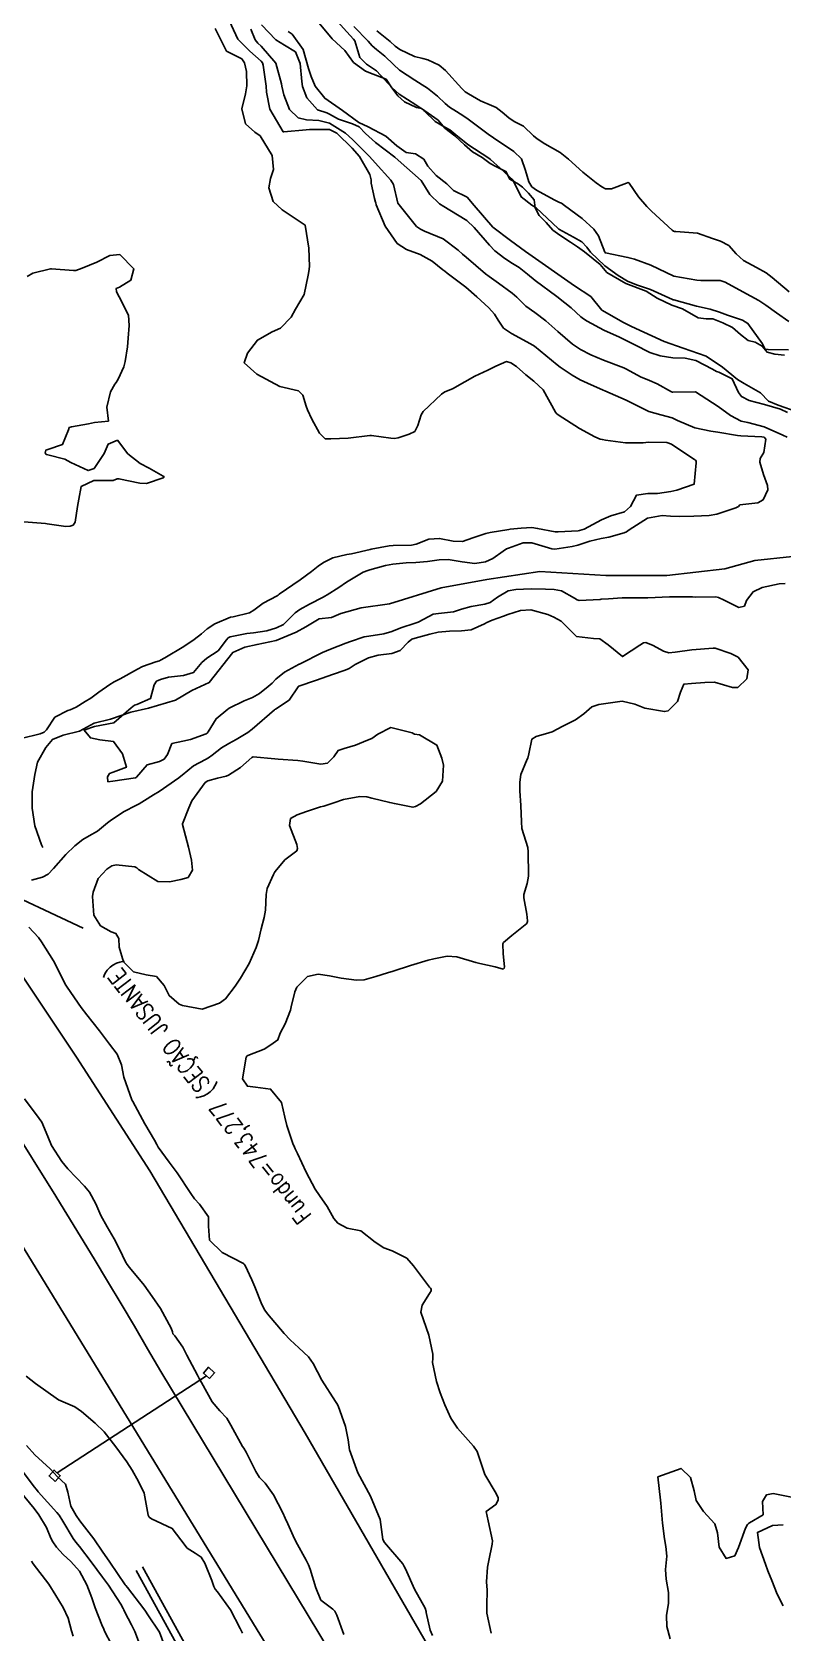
# Model space of a CAD drawing. Header units: metres. Extents: x 318500 to 325275, y 7408834 to 7428799.
# Drawn here: x 322618.8 to 322683.9, y 7421808 to 7421946.7 of the extents above; entities that cross this region are included whole.
import ezdxf

# ---------------------------------------------------------------- set-up
doc = ezdxf.new("R2010")
doc.units = ezdxf.units.M
doc.header["$MEASUREMENT"] = 0
doc.linetypes.add('CONTINUO', pattern=[0])
for name, color, linetype in [('Canaleta de Drenagem', 151, 'Continuous'), ('Curvas de Nivel 1m', 11, 'Continuous'), ('Curvas de Nivel 5m', 15, 'Continuous'), ('Divisas', 45, 'Continuous'), ('Hidrografia', 140, 'Continuous'), ('Linha Férrea', 20, 'Continuous'), ('Pórticos', 45, 'Continuous'), ('TEXTO', 45, 'Continuous'), ('Vias Primárias', 230, 'Continuous')]:
    doc.layers.add(name, color=color, linetype=linetype)
doc.styles.add('ROMANS', font='romans', dxfattribs={"height": 0.2})

msp = doc.modelspace()

# ---------------------------------------------------------------- linework, layer by layer
at = {"layer": 'Canaleta de Drenagem'}
for points in [[(322628.41, 7421813.76), (322632.51, 7421806.31), (322642.32, 7421788.64), (322653.18, 7421768.41), (322664.37, 7421747.7), (322672.71, 7421731.9), (322686.55, 7421707.67), (322708.07, 7421668.9), (322732.51, 7421625.71), (322747.96, 7421597.23), (322749.92, 7421593.52), (322749.45, 7421592.46)], [(322627.84, 7421813.45), (322631.94, 7421806), (322641.75, 7421788.32), (322652.61, 7421768.1), (322663.8, 7421747.4), (322672.14, 7421731.58), (322685.98, 7421707.36), (322707.5, 7421668.58), (322731.94, 7421625.4), (322747.39, 7421596.92), (322749.2, 7421593.5), (322748.85, 7421592.73)]]:
    msp.add_lwpolyline(points, dxfattribs=at)
at = {"layer": 'Curvas de Nivel 1m', "flags": 128}
for points, elevation in [([(322634.7, 7421947.01), (322635.17, 7421946.07), (322635.67, 7421945.05), (322636.67, 7421944.55), (322636.99, 7421944.36), (322637.23, 7421944.04), (322637.42, 7421943.28), (322637.44, 7421942.04), (322637.32, 7421941.35), (322636.99, 7421940.04), (322637.31, 7421938.75), (322638.13, 7421938.03), (322638.59, 7421937.7), (322639.62, 7421936.01), (322639.74, 7421934.8), (322639.5, 7421934.01), (322639.34, 7421933.19), (322639.72, 7421932.01), (322640.5, 7421931.29), (322642.48, 7421929.97), (322642.82, 7421927.96), (322642.87, 7421926.4), (322642.82, 7421925.96), (322642.75, 7421925.64), (322642.4, 7421923.97), (322641.66, 7421922.7), (322641.28, 7421921.99), (322640.36, 7421921.04), (322639.64, 7421920.72), (322638.35, 7421920.02), (322637.5, 7421918.87), (322637.22, 7421918.04), (322638.31, 7421917.05), (322640.29, 7421916), (322641.92, 7421915.61), (322642.28, 7421915.23), (322642.59, 7421914.29), (322642.7, 7421913.96), (322643.06, 7421913.16), (322643.72, 7421911.95), (322644.23, 7421911.47), (322644.72, 7421911.45), (322646.23, 7421911.52), (322648.1, 7421911.76), (322648.24, 7421911.76), (322649.91, 7421911.53), (322650.24, 7421911.49), (322650.55, 7421911.54), (322651.51, 7421911.85), (322651.98, 7421912.1), (322652.25, 7421912.6), (322652.55, 7421913.55), (322652.71, 7421913.83), (322654.29, 7421915.33), (322654.58, 7421915.52), (322655.24, 7421915.8), (322656.31, 7421916.4), (322657.19, 7421916.89), (322658.32, 7421917.4), (322659.01, 7421917.75), (322659.92, 7421918.15), (322660.32, 7421918.04), (322660.8, 7421917.72), (322661.6, 7421917), (322662.31, 7421916.46), (322663.11, 7421915.69), (322664.19, 7421913.76), (322664.24, 7421913.68), (322664.27, 7421913.65), (322664.4, 7421913.55), (322666.25, 7421912.35), (322667.59, 7421911.63), (322668.05, 7421911.43), (322668.24, 7421911.39), (322668.51, 7421911.35), (322670.24, 7421911.11), (322671.78, 7421911.12), (322672.24, 7421911.16), (322673.83, 7421911.14), (322674.23, 7421911), (322675.81, 7421909.94), (322676.22, 7421909.67), (322676.31, 7421909.61), (322676.35, 7421909.52), (322676.35, 7421909.39), (322676.19, 7421907.52), (322674.7, 7421907.02), (322674.18, 7421906.9), (322673.02, 7421906.72), (322672.18, 7421906.73), (322671.19, 7421906.57), (322670.67, 7421905.59), (322670.16, 7421905.13), (322668.98, 7421904.78), (322668.15, 7421904.44), (322666.65, 7421903.64), (322666.27, 7421903.52), (322666.14, 7421903.5), (322664.41, 7421903.4), (322664.14, 7421903.41), (322662.62, 7421903.7), (322662.14, 7421903.77), (322661.19, 7421903.71), (322660.24, 7421903.63), (322660.14, 7421903.61), (322658.53, 7421903.36), (322658.13, 7421903.26), (322657.03, 7421902.87), (322656.12, 7421902.57), (322655.32, 7421902.59), (322654.13, 7421902.84), (322653.19, 7421902.76), (322652.12, 7421902.34), (322651.71, 7421902.25), (322650.12, 7421902.23), (322649.78, 7421902.2), (322648.21, 7421901.89), (322648.13, 7421901.87), (322648.11, 7421901.88), (322646.51, 7421901.51), (322646.1, 7421901.43), (322644.89, 7421901.14), (322644.09, 7421900.75), (322643.62, 7421900.42), (322643.03, 7421899.96), (322642.07, 7421899.26), (322640.24, 7421898), (322640.14, 7421897.92), (322640.06, 7421897.87), (322638.84, 7421897.22), (322638.04, 7421896.61), (322637.66, 7421896.4), (322636.25, 7421896.05), (322636.06, 7421896.02), (322636.03, 7421896.01), (322634.66, 7421895.43), (322634.01, 7421894.99), (322633.5, 7421894.58), (322632.88, 7421894.09), (322631.99, 7421893.47), (322630.34, 7421892.49), (322629.97, 7421892.29), (322629.86, 7421892.24), (322629.56, 7421892.13), (322628.39, 7421891.73), (322627.96, 7421891.51), (322626.46, 7421890.67), (322625.95, 7421890.41), (322625.58, 7421890.19), (322624.63, 7421889.51), (322623.93, 7421889.01), (322623.44, 7421888.7), (322622.66, 7421888.22), (322622.14, 7421888), (322621.92, 7421887.94), (322620.8, 7421887.35), (322620.07, 7421886.26), (322619.89, 7421886.05), (322619.52, 7421885.9), (322617.88, 7421885.51)], 744), ([(322635.72, 7421948.07), (322636.66, 7421946.08), (322636.68, 7421946.05), (322637.7, 7421945.05), (322638.67, 7421944.17), (322638.79, 7421944.02), (322638.85, 7421943.83), (322639.1, 7421942.02), (322639.14, 7421941.5), (322639.44, 7421940.01), (322640.59, 7421938.05), (322640.63, 7421938.04), (322642.59, 7421938.22), (322642.87, 7421938.25), (322644.59, 7421938.24), (322645.22, 7421937.93), (322646.57, 7421936.65), (322647.21, 7421935.91), (322648.08, 7421934.36), (322648.2, 7421933.89), (322648.22, 7421933.59), (322648.51, 7421932.27), (322648.59, 7421931.97), (322648.61, 7421931.89), (322648.65, 7421931.74), (322649.43, 7421929.88), (322650.46, 7421928.39), (322651.26, 7421927.85), (322652.45, 7421927.42), (322653.48, 7421926.86), (322654.43, 7421926.11), (322654.59, 7421925.97), (322654.8, 7421925.8), (322656.41, 7421924.59), (322657.37, 7421923.77), (322658.39, 7421922.8), (322658.89, 7421922.27), (322659.22, 7421921.75), (322659.68, 7421921.05), (322660.36, 7421920.58), (322662.02, 7421919.7), (322662.35, 7421919.48), (322663.34, 7421918.69), (322664.32, 7421917.88), (322664.59, 7421917.68), (322665.62, 7421916.97), (322666.31, 7421916.58), (322666.95, 7421916.28), (322668.3, 7421915.68), (322668.45, 7421915.62), (322670.29, 7421914.82), (322671.8, 7421914.06), (322672.27, 7421913.84), (322673.29, 7421913.55), (322674.27, 7421913.27), (322674.74, 7421913.06), (322676.25, 7421912.4), (322677.62, 7421912.13), (322678.25, 7421912.04), (322679.95, 7421911.76), (322680.24, 7421911.73), (322682.05, 7421911.64), (322682.24, 7421911.59), (322682.4, 7421911.44), (322682.23, 7421910.29), (322681.92, 7421909.75), (322681.88, 7421909.44), (322682.2, 7421908.38), (322682.53, 7421907.43), (322682.58, 7421907.04), (322682.17, 7421906.19), (322681.7, 7421905.91), (322680.16, 7421905.73), (322680.02, 7421905.6), (322679.8, 7421905.47), (322678.15, 7421904.93), (322677.48, 7421904.83), (322676.15, 7421904.77), (322674.96, 7421904.73), (322674.15, 7421904.76), (322673.43, 7421904.82), (322672.15, 7421904.59), (322670.57, 7421903.59), (322670.33, 7421903.41), (322670.14, 7421903.32), (322668.81, 7421902.94), (322668.13, 7421902.82), (322667.16, 7421902.6), (322666.12, 7421902.26), (322665.63, 7421902.14), (322664.11, 7421901.9), (322663.86, 7421901.93), (322662.12, 7421902.45), (322661.39, 7421902.44), (322660.11, 7421901.99), (322659.93, 7421901.92), (322659.63, 7421901.74), (322658.76, 7421901.09), (322658.1, 7421900.8), (322657.19, 7421900.67), (322656.1, 7421900.81), (322654.88, 7421901.01), (322654.1, 7421900.99), (322653.09, 7421900.83), (322652.09, 7421900.75), (322651.23, 7421900.71), (322650.09, 7421900.6), (322649.46, 7421900.49), (322648.08, 7421900.11), (322647.92, 7421900.06), (322647.51, 7421899.9), (322646.07, 7421899.03), (322645.41, 7421898.58), (322644.39, 7421897.94), (322644.18, 7421897.82), (322644.06, 7421897.75), (322642.87, 7421897.14), (322642.04, 7421896.68), (322641.63, 7421896.39), (322641.23, 7421895.98), (322640.62, 7421895.39), (322640.02, 7421895.09), (322639.18, 7421894.84), (322638.01, 7421894.65), (322637.45, 7421894.59), (322636, 7421894.31), (322635.82, 7421894.23), (322635.67, 7421894.05), (322634.95, 7421893.1), (322633.98, 7421892.46), (322633.53, 7421892.08), (322632.83, 7421891.22), (322631.96, 7421890.97), (322630.66, 7421890.82), (322629.95, 7421890.62), (322629.62, 7421890.46), (322629.41, 7421890.14), (322629.1, 7421888.97), (322627.92, 7421888.46), (322627.7, 7421888.38), (322627.42, 7421888.16), (322625.91, 7421886.87), (322624.23, 7421886.53), (322623.9, 7421886.42), (322623.75, 7421886.37), (322623.34, 7421886.22), (322623.89, 7421885.56), (322624.69, 7421885.39), (322625.89, 7421885.23), (322626.66, 7421884.17), (322627.01, 7421883.01), (322625.85, 7421882.58), (322625.55, 7421882.48), (322625.38, 7421882.19), (322625.4, 7421881.75), (322625.84, 7421881.82), (322627.8, 7421882.11), (322627.84, 7421882.13), (322627.87, 7421882.15), (322628.79, 7421883.21), (322629.86, 7421883.52), (322630.27, 7421883.72), (322630.57, 7421884.12), (322630.94, 7421885.06), (322631.89, 7421885.27), (322632.55, 7421885.43), (322633.9, 7421885.91), (322634, 7421885.97), (322634.1, 7421886.07), (322634.77, 7421887.21), (322635.8, 7421888.05), (322635.88, 7421888.09), (322635.92, 7421888.13), (322637.2, 7421888.77), (322637.94, 7421889.05), (322638.54, 7421889.41), (322639.28, 7421890), (322639.64, 7421890.31), (322639.96, 7421890.64), (322640.69, 7421891.26), (322641.98, 7421891.93), (322642.01, 7421891.94), (322642.07, 7421891.97), (322643.99, 7421892.95), (322644.68, 7421893.25), (322646, 7421893.75), (322646.43, 7421893.91), (322647.6, 7421894.3), (322648.01, 7421894.38), (322649.31, 7421894.58), (322650.01, 7421894.77), (322650.79, 7421895.08), (322652.02, 7421895.5), (322652.28, 7421895.58), (322652.78, 7421895.83), (322653.59, 7421896.26), (322654.04, 7421896.33), (322655.35, 7421896.48), (322656.04, 7421896.7), (322656.87, 7421896.95), (322658.05, 7421897.13), (322658.52, 7421897.29), (322659.16, 7421897.74), (322660.07, 7421898.29), (322660.75, 7421898.41), (322662.07, 7421898.46), (322663.32, 7421898.43), (322664.07, 7421898.4), (322664.7, 7421898.3), (322665.82, 7421897.65), (322666.06, 7421897.51), (322666.23, 7421897.47), (322668.06, 7421897.55), (322668.12, 7421897.56), (322668.78, 7421897.61), (322669.96, 7421897.7), (322670.06, 7421897.7), (322670.16, 7421897.69), (322672.06, 7421897.68), (322672.18, 7421897.69), (322674.06, 7421897.76), (322675.81, 7421897.77), (322676.06, 7421897.76), (322676.3, 7421897.75), (322678.06, 7421897.76), (322678.29, 7421897.71), (322678.78, 7421897.48), (322680.05, 7421896.85), (322680.54, 7421896.97), (322680.72, 7421897.45), (322681.3, 7421898.21), (322682.07, 7421898.57), (322683.55, 7421898.89), (322684.08, 7421898.93)], 743), ([(322637.79, 7421946.95), (322638.17, 7421946.03), (322638.39, 7421945.73), (322638.68, 7421945.47), (322639.94, 7421944.01), (322640.43, 7421942.21), (322640.46, 7421942), (322640.63, 7421941.26), (322641.12, 7421939.99), (322641.89, 7421939.27), (322642.6, 7421939.1), (322643.68, 7421939.03), (322644.6, 7421938.8), (322645.99, 7421937.93), (322646.58, 7421937.4), (322648.07, 7421935.9), (322648.55, 7421935.36), (322649.91, 7421933.87), (322650.14, 7421933.48), (322650.51, 7421931.86), (322652.14, 7421929.84), (322652.48, 7421929.62), (322652.84, 7421929.46), (322654.46, 7421928.77), (322655.75, 7421927.79), (322656.12, 7421927.46), (322656.44, 7421927.19), (322658.1, 7421925.76), (322658.43, 7421925.51), (322659.24, 7421924.93), (322660.41, 7421924.09), (322660.83, 7421923.72), (322661.62, 7421922.94), (322662.39, 7421922.39), (322663.33, 7421921.69), (322664.37, 7421920.77), (322665.66, 7421919.66), (322666.34, 7421919.19), (322667.24, 7421918.73), (322668.33, 7421918.28), (322670.11, 7421917.6), (322670.32, 7421917.5), (322671.55, 7421916.82), (322672.31, 7421916.5), (322672.98, 7421916.23), (322674.22, 7421915.54), (322674.3, 7421915.5), (322674.35, 7421915.49), (322676.3, 7421915.52), (322678.28, 7421914.26), (322679.34, 7421913.47), (322680.26, 7421913), (322680.84, 7421912.87), (322682.26, 7421912.51), (322683.87, 7421911.79), (322684.24, 7421911.61)], 742), ([(322638.71, 7421947.32), (322639.96, 7421946.01), (322640.69, 7421945.57), (322641.66, 7421944.97), (322642.06, 7421943.98), (322642.2, 7421942.42), (322642.27, 7421941.98), (322642.63, 7421940.99), (322643.56, 7421939.96), (322644.37, 7421939.7), (322644.61, 7421939.59), (322645.38, 7421939.15), (322646.6, 7421938.74), (322647.17, 7421938.49), (322647.71, 7421937.9), (322648.58, 7421937.12), (322650.26, 7421935.86), (322650.56, 7421935.61), (322652.53, 7421933.84), (322653.3, 7421932.61), (322654.13, 7421931.82), (322654.51, 7421931.58), (322655.03, 7421931.28), (322656.49, 7421930.36), (322657.14, 7421929.77), (322658.46, 7421928.22), (322658.93, 7421927.75), (322659.79, 7421927.09), (322660.44, 7421926.66), (322661.02, 7421926.3), (322661.75, 7421925.71), (322662.42, 7421925.17), (322664.3, 7421923.78), (322664.4, 7421923.71), (322664.44, 7421923.68), (322665.53, 7421922.81), (322666.38, 7421922.03), (322666.59, 7421921.85), (322666.93, 7421921.64), (322668.37, 7421920.87), (322669.71, 7421920.26), (322670.36, 7421919.95), (322671.05, 7421919.59), (322672.34, 7421918.95), (322673.25, 7421918.64), (322674.33, 7421918.48), (322675.42, 7421918.44), (322676.33, 7421918.24), (322677.78, 7421917.5), (322678.12, 7421917.3), (322678.32, 7421917.22), (322679.49, 7421916.65), (322680.04, 7421915.46), (322680.29, 7421915.12), (322680.95, 7421914.79), (322682.28, 7421914.42), (322683.66, 7421914.04), (322684.28, 7421913.75)], 741), ([(322684.35, 7421919.16), (322682.59, 7421919.19), (322682.35, 7421919.23), (322682.23, 7421919.44), (322682.1, 7421919.69), (322680.84, 7421921.46), (322680.38, 7421921.75), (322679.07, 7421922.16), (322678.39, 7421922.42), (322677.58, 7421922.69), (322676.39, 7421922.96), (322674.43, 7421923.51), (322674.4, 7421923.51), (322674.37, 7421923.51), (322674.3, 7421923.54), (322672.41, 7421924.4), (322671.2, 7421924.81), (322670.42, 7421925.11), (322669.6, 7421925.61), (322668.44, 7421926.45), (322667.22, 7421927.64), (322666.9, 7421928.07), (322666.47, 7421928.51), (322665.73, 7421928.92), (322664.48, 7421929.63), (322664.41, 7421929.68), (322662.51, 7421931.48), (322662.13, 7421931.71), (322661.21, 7421932.41), (322660.58, 7421933.73), (322660.53, 7421933.83), (322659.38, 7421934.91), (322658.56, 7421935.65), (322658.4, 7421935.76), (322656.58, 7421936.95), (322655.53, 7421937.8), (322655.01, 7421938.22), (322654.6, 7421938.46), (322653.74, 7421938.96), (322652.84, 7421939.84), (322652.73, 7421939.96), (322652.61, 7421940.05), (322652.08, 7421940.38), (322650.63, 7421941.32), (322650.04, 7421941.87), (322648.66, 7421943.33), (322647.81, 7421943.9), (322647.24, 7421944.48), (322646.79, 7421945.92), (322646.69, 7421946.08), (322644.97, 7421947.94)], 741), ([(322684.38, 7421921.63), (322683.32, 7421922.36), (322682.4, 7421923.05), (322681.79, 7421923.45), (322680.41, 7421924.2), (322678.88, 7421925.03), (322678.43, 7421925.17), (322676.78, 7421925.16), (322676.43, 7421925.19), (322674.43, 7421925.54), (322672.44, 7421926.51), (322671.01, 7421927.03), (322670.45, 7421927.18), (322668.5, 7421927.57), (322668.46, 7421927.6), (322668.44, 7421927.62), (322667.89, 7421929.05), (322667.5, 7421929.63), (322666.49, 7421930.55), (322664.96, 7421931.67), (322664.69, 7421931.86), (322664.51, 7421931.94), (322664.05, 7421932.15), (322662.52, 7421932.99), (322662.12, 7421933.3), (322661.88, 7421933.71), (322661.57, 7421934.69), (322661.22, 7421935.72), (322660.57, 7421936.36), (322658.81, 7421937.53), (322658.59, 7421937.68), (322658.47, 7421937.76), (322656.6, 7421939.16), (322656.24, 7421939.42), (322655.61, 7421939.8), (322654.99, 7421940.18), (322654.62, 7421940.5), (322653.95, 7421941.14), (322653.08, 7421941.83), (322652.64, 7421942.13), (322651.98, 7421942.52), (322650.66, 7421943.38), (322650.13, 7421943.87), (322649.4, 7421944.6), (322648.68, 7421945.17), (322648.29, 7421945.5), (322647.96, 7421945.9), (322646.71, 7421947.16)], 742), ([(322684.41, 7421924.19), (322682.96, 7421925.43), (322682.44, 7421925.85), (322681.59, 7421926.3), (322680.45, 7421926.9), (322679.84, 7421927.47), (322679.18, 7421928.2), (322678.47, 7421928.57), (322677.78, 7421928.81), (322676.48, 7421929.26), (322674.59, 7421929.42), (322674.48, 7421929.43), (322674.4, 7421929.46), (322674.29, 7421929.54), (322672.5, 7421931.18), (322672.09, 7421931.58), (322671.36, 7421932.43), (322670.56, 7421933.6), (322670.53, 7421933.63), (322670.48, 7421933.65), (322670.34, 7421933.6), (322669.04, 7421933.1), (322668.52, 7421933.12), (322668.19, 7421933.29), (322667.71, 7421933.63), (322666.54, 7421934.56), (322665.31, 7421935.67), (322664.57, 7421936.25), (322663.26, 7421937.01), (322662.59, 7421937.43), (322662.27, 7421937.7), (322661.41, 7421938.53), (322660.6, 7421938.96), (322660.12, 7421939.25), (322659.55, 7421939.75), (322659.03, 7421940.17), (322658.62, 7421940.32), (322657.67, 7421940.73), (322656.63, 7421941.33), (322656.36, 7421941.51), (322656.07, 7421941.79), (322654.66, 7421943.37), (322654.09, 7421943.82), (322653.12, 7421944.28), (322652.68, 7421944.39), (322651.95, 7421944.57), (322650.68, 7421945.18), (322650.3, 7421945.48), (322649.85, 7421945.87), (322648.7, 7421946.8)], 743), ([(322618.13, 7421904.26), (322619.99, 7421904.12), (322620.13, 7421904.1), (322621.77, 7421903.88), (322622.13, 7421903.89), (322622.38, 7421903.98), (322622.57, 7421904.23), (322622.77, 7421905.6), (322622.87, 7421906.22), (322623.08, 7421907.32), (322624.18, 7421907.86), (322625.87, 7421907.86), (322626.19, 7421907.99), (322626.36, 7421908), (322628.18, 7421907.61), (322628.74, 7421907.6), (322630.19, 7421908.07), (322630.23, 7421908.09), (322630.27, 7421908.13), (322630.25, 7421908.19), (322630.19, 7421908.23), (322628.97, 7421908.92), (322628.2, 7421909.32), (322627.12, 7421910.17), (322626.23, 7421911.33), (322625.42, 7421910.99), (322625.09, 7421910.2), (322624.2, 7421908.89), (322623.7, 7421908.71), (322622.2, 7421909.41), (322621.68, 7421909.71), (322620.21, 7421910.06), (322620.06, 7421910.11), (322619.97, 7421910.26), (322620.01, 7421910.47), (322620.21, 7421910.53), (322621.48, 7421910.98), (322621.98, 7421912.24), (322622.05, 7421912.44), (322622.24, 7421912.5), (322623.71, 7421912.76), (322624.25, 7421912.86), (322625.44, 7421913), (322625.32, 7421914.19), (322625.62, 7421915.52), (322626.01, 7421916.18), (322626.12, 7421916.35), (322626.3, 7421916.64), (322626.78, 7421917.71), (322626.9, 7421918.17), (322627.09, 7421919.42), (322627.16, 7421920.17), (322627.24, 7421921.29), (322627.18, 7421922.17), (322626.39, 7421923.77), (322626.15, 7421924.18), (322626.11, 7421924.48), (322626.41, 7421924.6), (322627.39, 7421925.2), (322627.66, 7421926.17), (322626.44, 7421927.42), (322625.58, 7421927.33), (322624.44, 7421926.77), (322623.16, 7421926.23), (322622.63, 7421926.03), (322622.43, 7421926.03), (322620.52, 7421926.17), (322620.43, 7421926.17), (322618.9, 7421925.8), (322618.42, 7421925.53)], 744), ([(322618.78, 7421873.22), (322619.73, 7421873.5), (322620.23, 7421873.75), (322620.69, 7421874.25), (322621.75, 7421875.45), (322622.53, 7421876.22), (322623.22, 7421876.76), (322623.77, 7421877.06), (322624.51, 7421877.47), (322625.38, 7421878.19), (322625.6, 7421878.38), (322625.8, 7421878.52), (322626.8, 7421879.17), (322627.81, 7421879.7), (322628.12, 7421879.85), (322628.57, 7421880.14), (322629.34, 7421880.62), (322629.83, 7421880.91), (322631.55, 7421882.1), (322631.72, 7421882.23), (322631.84, 7421882.34), (322632.81, 7421883.13), (322633.86, 7421883.69), (322634.12, 7421883.82), (322634.44, 7421884.06), (322635.24, 7421884.69), (322635.89, 7421885.08), (322636.51, 7421885.42), (322637.51, 7421886.03), (322637.9, 7421886.32), (322639.84, 7421887.99), (322639.88, 7421888.03), (322639.92, 7421888.05), (322641.1, 7421888.81), (322641.87, 7421889.97), (322641.9, 7421890.02), (322641.95, 7421890.04), (322643.38, 7421890.53), (322643.96, 7421890.73), (322644.85, 7421891.05), (322645.97, 7421891.43), (322646.31, 7421891.58), (322646.81, 7421891.91), (322647.99, 7421892.48), (322648.82, 7421892.71), (322649.99, 7421892.88), (322650.72, 7421893.13), (322651.41, 7421893.85), (322651.74, 7421894.1), (322652.01, 7421894.2), (322653.3, 7421894.53), (322654.01, 7421894.7), (322655, 7421894.81), (322656.02, 7421894.83), (322656.86, 7421894.93), (322658.03, 7421895.44), (322658.23, 7421895.55), (322658.69, 7421895.75), (322659.67, 7421896.1), (322660.04, 7421896.23), (322661.15, 7421896.6), (322662.04, 7421896.66), (322663.5, 7421896.23), (322664.04, 7421896.02), (322664.66, 7421895.67), (322666.01, 7421894.35), (322667.47, 7421894.16), (322668.01, 7421894.14), (322668.75, 7421893.61), (322669.99, 7421892.6), (322671.49, 7421893.58), (322671.79, 7421893.79), (322672, 7421893.82), (322672.65, 7421893.56), (322673.52, 7421893.08), (322673.99, 7421892.91), (322674.55, 7421892.98), (322676, 7421893.19), (322677.85, 7421893.34), (322678, 7421893.33), (322679.38, 7421892.86), (322679.99, 7421892.54), (322680.87, 7421891.45), (322680.74, 7421890.68), (322679.96, 7421889.93), (322679.5, 7421889.93), (322677.96, 7421890.39), (322677.1, 7421890.36), (322675.96, 7421890.26), (322675.29, 7421890.2), (322675, 7421889.53), (322674.75, 7421888.72), (322673.93, 7421887.9), (322673.63, 7421887.84), (322671.93, 7421888.13), (322671.04, 7421888.48), (322669.94, 7421888.75), (322668.95, 7421888.59), (322667.93, 7421888.45), (322667.32, 7421888.24), (322666.64, 7421887.64), (322665.91, 7421887.12), (322664.82, 7421886.57), (322663.9, 7421886.09), (322663.61, 7421885.98), (322662.5, 7421885.69), (322662.14, 7421885.45), (322661.88, 7421884.17), (322661.77, 7421883.8), (322661.73, 7421883.7), (322661.17, 7421882.39), (322661.09, 7421881.71), (322661.09, 7421880.97), (322661.18, 7421879.71), (322661.22, 7421878.29), (322661.27, 7421877.71), (322661.77, 7421876.05), (322661.82, 7421875.7), (322661.82, 7421875.64), (322661.85, 7421873.7), (322661.84, 7421873.59), (322661.73, 7421872.95), (322661.42, 7421872), (322661.44, 7421871.7), (322661.69, 7421870.28), (322661.75, 7421869.7), (322661.74, 7421869.64), (322661.68, 7421869.48), (322660.38, 7421868.43), (322659.66, 7421867.82), (322659.62, 7421867.73), (322659.65, 7421866.86), (322659.77, 7421865.73), (322659.74, 7421865.61), (322659.63, 7421865.53), (322658.95, 7421865.74), (322657.63, 7421866.02), (322657.28, 7421866.11), (322655.64, 7421866.58), (322654.8, 7421866.64), (322653.64, 7421866.43), (322653.15, 7421866.3), (322651.63, 7421865.83), (322650.12, 7421865.36), (322649.62, 7421865.2), (322648.61, 7421864.88), (322647.61, 7421864.61), (322646.93, 7421864.57), (322645.61, 7421864.75), (322644.59, 7421864.95), (322643.62, 7421865.09), (322642.69, 7421864.88), (322641.77, 7421863.97), (322641.6, 7421863.55), (322641.29, 7421862.26), (322641.23, 7421861.97), (322640.76, 7421860.78), (322640.33, 7421859.98), (322640.13, 7421859.39), (322639.53, 7421858.98), (322638.94, 7421858.59), (322637.52, 7421858.05), (322637.5, 7421858.04), (322637.47, 7421858.02), (322637.39, 7421857.89), (322637.05, 7421856.03), (322637.49, 7421855.38), (322638.2, 7421855.3), (322639.49, 7421855.13), (322640.45, 7421853.98), (322640.73, 7421852.7), (322640.89, 7421851.98), (322641.42, 7421850.42), (322641.56, 7421850.1), (322641.62, 7421849.97), (322641.83, 7421849.55), (322642.59, 7421847.95), (322643.37, 7421846.47), (322643.73, 7421845.93), (322644.39, 7421844.97), (322644.98, 7421843.92), (322645.33, 7421843.52), (322646.13, 7421843.1), (322647.32, 7421842.87), (322648.56, 7421841.87), (322649.3, 7421841.4), (322650.03, 7421841.12), (322651.29, 7421840.48), (322651.89, 7421839.82), (322653.26, 7421837.98), (322653.34, 7421837.89), (322653.41, 7421837.81), (322653.41, 7421837.66), (322653.25, 7421837.44), (322652.63, 7421836.42), (322652.51, 7421835.82), (322653.2, 7421833.81), (322653.56, 7421832.18), (322653.54, 7421831.8), (322653.53, 7421831.45), (322653.87, 7421829.8), (322654.19, 7421828.84), (322654.6, 7421827.79), (322655.11, 7421826.62), (322655.68, 7421825.77), (322657.08, 7421824.2), (322657.39, 7421823.75), (322657.57, 7421823.24), (322658.06, 7421821.74), (322659.03, 7421820.1), (322659.21, 7421819.73), (322659.22, 7421819.52), (322659.01, 7421819.15), (322658.18, 7421818.56), (322658.34, 7421817.74), (322658.71, 7421816), (322658.7, 7421815.73), (322658.4, 7421814.29), (322658.28, 7421813.74), (322658.2, 7421812.45), (322658.25, 7421811.74), (322658.23, 7421810.4), (322658.22, 7421809.74), (322658.59, 7421808.01)], 744), ([(322618.17, 7421854.28), (322619.45, 7421852.6), (322619.68, 7421852.26), (322620.2, 7421851.02), (322620.52, 7421850.24), (322621.4, 7421848.85), (322621.94, 7421848.22), (322623.37, 7421846.73), (322623.81, 7421846.2), (322624.37, 7421845.21), (322624.8, 7421844.19), (322625.33, 7421843.2), (322625.95, 7421842.17), (322626.42, 7421841.28), (322626.94, 7421840.16), (322627.06, 7421839.93), (322627.28, 7421839.69), (322628.53, 7421838.14), (322629.25, 7421837.17), (322629.96, 7421836.12), (322630.89, 7421834.42), (322630.99, 7421834.1), (322631.04, 7421833.95), (322631.2, 7421833.76), (322631.88, 7421832.79), (322632.24, 7421832.08), (322633.15, 7421830.36), (322633.31, 7421830.07), (322633.5, 7421829.71), (322634.42, 7421828.06), (322635.11, 7421827.28), (322635.71, 7421826.64), (322636.06, 7421826.04), (322637.07, 7421824.19), (322637.18, 7421824.02), (322637.39, 7421823.69), (322638.23, 7421822), (322638.52, 7421821.49), (322639.03, 7421820.99), (322639.75, 7421819.98), (322640.55, 7421818.42), (322640.76, 7421817.97), (322640.99, 7421817.49), (322641.45, 7421816.43), (322641.67, 7421815.96), (322642.57, 7421814.32), (322642.77, 7421813.94), (322642.93, 7421813.54), (322643.41, 7421811.93), (322643.85, 7421810.87), (322644.89, 7421810.09), (322645.06, 7421809.91), (322645.23, 7421809.56), (322645.83, 7421807.9)], 746), ([(322637.07, 7421808.02), (322636.87, 7421808.41), (322636.03, 7421810.03), (322634.91, 7421811.59), (322634.68, 7421811.82), (322634.58, 7421812.04), (322634.4, 7421812.56), (322633.8, 7421814.06), (322633.49, 7421814.6), (322632.95, 7421814.95), (322632.26, 7421815.38), (322631.73, 7421816.09), (322630.97, 7421817.08), (322629.19, 7421817.91), (322628.99, 7421818.06), (322628.94, 7421818.12), (322628.9, 7421818.22), (322628.53, 7421820.13), (322628.04, 7421821.15), (322627.5, 7421822.14), (322627.05, 7421822.86), (322626.09, 7421824.16), (322625.09, 7421825.46), (322624.31, 7421826.19), (322623.11, 7421827.2), (322622.53, 7421827.62), (322621.12, 7421828.23), (322619.14, 7421829.63), (322618.33, 7421830.27)], 746), ([(322618.36, 7421824.27), (322619.06, 7421823.47), (322620.4, 7421822.24), (322620.71, 7421821.91), (322621.03, 7421821.55), (322621.74, 7421820.93), (322621.93, 7421820.22), (322622.19, 7421819.02), (322622.65, 7421818.21), (322622.98, 7421817.75), (322624.17, 7421816.19), (322624.95, 7421815.03), (322625.31, 7421814.54), (322625.56, 7421814.17), (322626.91, 7421812.21), (322626.95, 7421812.15), (322627.09, 7421811.96), (322628.52, 7421810.13), (322628.66, 7421809.91), (322628.87, 7421809.59), (322629.86, 7421808.11), (322630.48, 7421806.46)], 746), ([(322617.83, 7421822.27), (322619.02, 7421820.68), (322619.21, 7421820.44), (322619.37, 7421820.25), (322620.99, 7421818.46), (322621.17, 7421818.23), (322621.49, 7421817.71), (322622.38, 7421816.21), (322622.63, 7421815.88), (322622.95, 7421815.51), (322623.94, 7421814.19), (322624.92, 7421812.86), (322625.44, 7421812.17), (322626.52, 7421810.52), (322626.71, 7421810.15), (322626.77, 7421810.04), (322626.88, 7421809.84), (322627.45, 7421808.72), (322627.72, 7421808.14), (322628.04, 7421807.32)], 747), ([(322684.61, 7421819.8), (322683.03, 7421820.1), (322682.45, 7421819.99), (322682.11, 7421819.42), (322682.16, 7421818.26), (322680.99, 7421817.56), (322680.91, 7421817.51), (322680.81, 7421817.43), (322680.65, 7421817.1), (322680.02, 7421815.44), (322679.71, 7421814.7), (322678.96, 7421814.49), (322678.35, 7421815.47), (322678.22, 7421816.71), (322677.98, 7421817.48), (322677.01, 7421818.54), (322676.36, 7421819.5), (322676.2, 7421820.33), (322675.86, 7421821.5), (322675.06, 7421822.28), (322673.05, 7421821.54), (322673.28, 7421819.54), (322673.29, 7421819.26), (322673.44, 7421817.53), (322673.63, 7421816.18), (322673.74, 7421815.53), (322673.81, 7421814.68), (322673.72, 7421813.53), (322673.77, 7421812.69), (322673.97, 7421811.52), (322673.97, 7421810.6), (322673.8, 7421809.53), (322673.82, 7421808.58), (322674.12, 7421807.52)], 743), ([(322617.79, 7421820.27), (322619, 7421818.8), (322619.43, 7421818.25), (322620.07, 7421817.15), (322620.46, 7421816.24), (322620.63, 7421815.91), (322620.95, 7421815.47), (322621.53, 7421814.81), (322622.2, 7421814.21), (322622.93, 7421813.38), (322623.57, 7421812.19), (322624.02, 7421811.06), (322624.31, 7421810.19), (322624.87, 7421808.74), (322625.04, 7421808.35), (322625.12, 7421808.18), (322625.71, 7421807.04)], 748), ([(322683.89, 7421810.39), (322683.37, 7421811.4), (322682.93, 7421812.56), (322682.57, 7421813.41), (322682.36, 7421814), (322681.84, 7421815.42), (322681.67, 7421816.74), (322682.99, 7421817.35), (322683.9, 7421817.4)], 743), ([(322618.79, 7421814.26), (322618.94, 7421814.02), (322620.27, 7421812.24), (322620.9, 7421811.28), (322621.53, 7421810.22), (322621.97, 7421809.31), (322622.24, 7421808.21), (322622.4, 7421807.76)], 749)]:
    msp.add_lwpolyline(points, dxfattribs=dict(at, elevation=elevation))
at = {"layer": 'Curvas de Nivel 5m', "elevation": 745, "flags": 128}
msp.add_lwpolyline([(322651.9, 7421885.91), (322651.95, 7421885.89), (322652.4, 7421885.83), (322653.89, 7421884.93), (322654.34, 7421883.8), (322654.47, 7421883.19), (322654.4, 7421881.8), (322653.83, 7421880.91), (322652.48, 7421879.83), (322652.06, 7421879.6), (322651.82, 7421879.55), (322650.22, 7421879.86), (322649.82, 7421879.95), (322648.28, 7421880.34), (322647.83, 7421880.45), (322647.23, 7421880.49), (322645.82, 7421880.22), (322644.96, 7421879.92), (322644.11, 7421879.65), (322643.81, 7421879.57), (322642.6, 7421879.17), (322641.8, 7421878.89), (322641.21, 7421878.57), (322641.14, 7421877.98), (322641.77, 7421876.31), (322641.84, 7421875.97), (322641.76, 7421875.78), (322640.73, 7421875), (322639.89, 7421873.99), (322639.83, 7421873.89), (322639.74, 7421873.71), (322639.21, 7421872.51), (322639.1, 7421872), (322639.05, 7421870.64), (322638.95, 7421870), (322638.69, 7421869.02), (322638.44, 7421868.01), (322638.25, 7421867.41), (322637.63, 7421866.02), (322636.89, 7421864.75), (322636.43, 7421864.04), (322635.59, 7421862.96), (322635.07, 7421862.57), (322633.58, 7421862.07), (322631.87, 7421862.38), (322631.58, 7421862.48), (322630.72, 7421863.24), (322630.28, 7421864.12), (322629.61, 7421864.89), (322628.72, 7421865.04), (322627.62, 7421865.28), (322626.75, 7421866.16), (322626.38, 7421867.43), (322626.35, 7421868.17), (322626.1, 7421868.61), (322625.67, 7421868.77), (322624.77, 7421869.29), (322624.19, 7421870.2), (322624.08, 7421871.82), (322624.12, 7421872.2), (322624.55, 7421873.38), (322625.32, 7421874.19), (322625.74, 7421874.47), (322626.13, 7421874.56), (322627.74, 7421874.39), (322627.9, 7421874.31), (322628.05, 7421874.15), (322629.72, 7421873.11), (322630.75, 7421873.09), (322631.73, 7421873.28), (322632.35, 7421873.47), (322632.72, 7421874.09), (322632.63, 7421874.97), (322632.38, 7421876.09), (322631.85, 7421878.04), (322631.86, 7421878.1), (322632.4, 7421879.51), (322632.68, 7421880.09), (322633.84, 7421881.68), (322634.06, 7421881.84), (322634.9, 7421882.06), (322635.65, 7421882.25), (322635.84, 7421882.32), (322636.9, 7421882.98), (322637.87, 7421883.86), (322637.98, 7421883.91), (322639.87, 7421883.75), (322640.14, 7421883.72), (322641.86, 7421883.59), (322642.28, 7421883.55), (322643.86, 7421883.29), (322644.43, 7421883.37), (322644.96, 7421883.92), (322645.34, 7421884.46), (322645.88, 7421884.64), (322646.86, 7421884.93), (322647.89, 7421885.35), (322648.27, 7421885.51), (322648.79, 7421885.88), (322649.91, 7421886.47), (322651.75, 7421886)], close=True, dxfattribs=at)
msp.add_lwpolyline([(322618.54, 7421869.15), (322619.38, 7421868.26), (322619.65, 7421867.88), (322620.69, 7421866.24), (322621.6, 7421864.42), (322621.69, 7421864.23), (322621.86, 7421863.97), (322623.09, 7421862.21), (322623.57, 7421861.58), (322624.67, 7421860.19), (322625.53, 7421859.04), (322626.21, 7421858.17), (322626.58, 7421857.23), (322626.77, 7421856.16), (322627.47, 7421854.22), (322627.51, 7421854.15), (322627.57, 7421854.05), (322628.6, 7421852.14), (322629.43, 7421850.7), (322629.63, 7421850.33), (322629.75, 7421850.12), (322630.7, 7421848.82), (322631.23, 7421848.1), (322631.39, 7421847.89), (322632.6, 7421846.08), (322632.91, 7421845.63), (322633.35, 7421845.17), (322634.13, 7421844.06), (322634.12, 7421843.27), (322634.2, 7421842.06), (322635.29, 7421840.99), (322637.14, 7421840.02), (322637.22, 7421839.96), (322637.28, 7421839.86), (322637.87, 7421838.61), (322638.12, 7421838.01), (322638.75, 7421836.48), (322639, 7421835.99), (322639.23, 7421835.67), (322640.68, 7421833.98), (322641.19, 7421833.43), (322641.95, 7421832.72), (322642.77, 7421831.95), (322643.17, 7421831.36), (322643.92, 7421829.93), (322645.12, 7421828.07), (322645.22, 7421827.91), (322645.34, 7421827.69), (322645.99, 7421825.9), (322646.21, 7421824.77), (322646.34, 7421823.9), (322647.05, 7421821.89), (322648.15, 7421819.87), (322648.99, 7421817.86), (322649.23, 7421816.12), (322649.35, 7421815.85), (322650.94, 7421814.01), (322651.05, 7421813.83), (322651.18, 7421813.59), (322651.97, 7421811.82), (322652.89, 7421810.18), (322652.96, 7421809.88), (322652.97, 7421809.81), (322653.33, 7421808.27), (322653.52, 7421807.8)], dxfattribs=at)
at = {"layer": 'Divisas'}
msp.add_lwpolyline([(322654.6, 7421804.41), (322642.48, 7421825.34), (322629.03, 7421848.07), (322622.67, 7421857.91), (322612.51, 7421873.12), (322596.9, 7421895.49), (322579.86, 7421919.93), (322571.84, 7421931.66), (322563.98, 7421939.61), (322548.44, 7421956.18), (322536.97, 7421969), (322527.14, 7421978.42), (322504.53, 7422000), (322495.2, 7422008.78), (322484.98, 7422018.17), (322466.33, 7422031.7)], dxfattribs=at)
at = {"layer": 'Hidrografia'}
for points in [[(322643.71, 7421947.47), (322644.82, 7421946.11), (322645.92, 7421945.09), (322646.69, 7421944.07), (322647.71, 7421943.31), (322648.39, 7421943.05), (322649.5, 7421942.61), (322650.01, 7421941.85), (322650.52, 7421941.17), (322651.11, 7421940.66), (322652.13, 7421940.15), (322652.56, 7421940.07), (322654, 7421939.05), (322654.6, 7421938.37), (322655.45, 7421937.69), (322656.3, 7421936.92), (322656.98, 7421936.33), (322657.83, 7421935.82), (322658.51, 7421935.31), (322659.02, 7421935.05), (322659.88, 7421934.62), (322660.22, 7421933.94), (322660.98, 7421933.51), (322661.32, 7421933.26), (322661.83, 7421932.75), (322662.34, 7421932.15), (322662.43, 7421931.47), (322662.77, 7421930.79), (322663.36, 7421930.2), (322663.96, 7421929.52), (322664.55, 7421929.1), (322665.49, 7421928.5), (322666.08, 7421928.08), (322666.68, 7421927.65), (322667.44, 7421927.06), (322668.04, 7421926.55), (322668.63, 7421925.87), (322670.26, 7421924.92), (322672.04, 7421924.24), (322672.98, 7421923.65), (322674.25, 7421923.05), (322675.19, 7421922.71), (322676.55, 7421921.95), (322677.23, 7421921.86), (322677.82, 7421921.86), (322678.67, 7421921.52), (322679.52, 7421921.1), (322680.2, 7421920.5), (322680.88, 7421919.99), (322681.48, 7421919.82), (322682.07, 7421919.48), (322682.5, 7421918.97), (322683.18, 7421918.8), (322684.03, 7421918.72)], [(322685.11, 7421913.79), (322683.46, 7421914.38), (322682.64, 7421914.73), (322681.93, 7421915.44), (322680.52, 7421916.26), (322679.94, 7421916.61), (322678.64, 7421917.67), (322677.23, 7421918.61), (322675.23, 7421919.32), (322673.59, 7421919.9), (322670.77, 7421921.2), (322670.06, 7421921.55), (322668.18, 7421922.61), (322667.24, 7421923.78), (322665.83, 7421924.72), (322661.58, 7421927.69), (322660.29, 7421928.63), (322658.76, 7421929.8), (322657.12, 7421931.68), (322656.53, 7421932.38), (322655.35, 7421932.97), (322654.77, 7421933.56), (322653.83, 7421934.26), (322653.12, 7421935.09), (322652.77, 7421935.67), (322652.06, 7421936.14), (322651.24, 7421936.26), (322650.42, 7421936.85), (322649.48, 7421937.67), (322647.95, 7421938.49), (322647.13, 7421938.85), (322645.72, 7421939.9), (322644.19, 7421940.96), (322643.37, 7421942.02), (322643.01, 7421942.84), (322642.78, 7421943.54), (322642.31, 7421945.19), (322641.36, 7421946.5), (322641.01, 7421946.74)], [(322684.72, 7421901.26), (322681.44, 7421900.91), (322678.86, 7421900.2), (322673.82, 7421899.62), (322668.55, 7421899.62), (322662.81, 7421899.97), (322658.24, 7421899.27), (322654.26, 7421898.56), (322649.81, 7421897.16), (322647.35, 7421896.81), (322645.59, 7421896.34), (322644.77, 7421895.99), (322643.71, 7421895.87), (322642.54, 7421895.17), (322641.72, 7421894.7), (322639.97, 7421894), (322638.33, 7421893.65), (322637.27, 7421893.41), (322636.22, 7421892.94), (322634.18, 7421890.35), (322632.66, 7421889.65), (322631.25, 7421888.83), (322628.91, 7421888.13), (322627.39, 7421887.78), (322625.63, 7421887.19), (322624.22, 7421886.84), (322622.93, 7421886.14), (322621.53, 7421885.79), (322620.59, 7421885.43), (322620.01, 7421884.73), (322619.3, 7421883.44), (322619.07, 7421882.39), (322618.83, 7421880.87), (322618.83, 7421879.46), (322619.07, 7421877.94), (322619.65, 7421876.3), (322619.77, 7421876.07)]]:
    msp.add_lwpolyline(points, dxfattribs=at)
at = {"layer": 'Linha Férrea'}
for points in [[(322143.83, 7422393.25, 0.177055), (322348.62, 7422102.06), (322434.81, 7422041.15, -0.110991), (322629.99, 7421830.68), (322682.61, 7421743.6), (322746.77, 7421641.59), (322762.26, 7421616.03), (322784.09, 7421580.6, 0.089131), (322895.41, 7421449.13), (322994.74, 7421367.34, -0.08158), (323134.17, 7421212.84), (323192.5, 7421114.16, 0.09806), (323348.12, 7420944.92), (323507.93, 7420825.98), (323699.62, 7420681.7), (323733.07, 7420655.67, -0.104587), (323843.71, 7420529.86, -0.339852), (323771.4, 7420065.59)], [(323771.4, 7420065.59, 0.339852), (323843.71, 7420529.86, 0.104587), (323733.07, 7420655.67), (323699.62, 7420681.7), (323507.93, 7420825.98), (323348.12, 7420944.92, -0.09806), (323192.5, 7421114.16), (323134.17, 7421212.84, 0.08158), (322994.74, 7421367.34), (322895.41, 7421449.13, -0.089131), (322784.09, 7421580.6), (322762.26, 7421616.03), (322746.77, 7421641.59), (322682.61, 7421743.6), (322629.99, 7421830.68, 0.110991), (322434.81, 7422041.15), (322348.62, 7422102.06, -0.177055), (322143.83, 7422393.25)], [(322140.25, 7422392.29, 0.177815), (322346.49, 7422099.02), (322440.92, 7422032, -0.098061), (322613.89, 7421848.22), (322683.95, 7421733.89), (322746.51, 7421634.34), (322780.47, 7421578.69, 0.094269), (322901.27, 7421438.87), (322999.19, 7421358.37, -0.08072), (323136.39, 7421201.41), (323184.6, 7421119.37, 0.102464), (323355.76, 7420933.91), (323510.09, 7420819.32), (323694.29, 7420680.7, -0.007988), (323738.12, 7420646.68, -0.098634), (323840.15, 7420527.89, -0.339824), (323768.6, 7420068.54)], [(323768.6, 7420068.54, 0.339824), (323840.15, 7420527.89, 0.098634), (323738.12, 7420646.68, 0.007988), (323694.29, 7420680.7), (323510.09, 7420819.32), (323355.76, 7420933.91, -0.102464), (323184.6, 7421119.37), (323136.39, 7421201.41, 0.08072), (322999.19, 7421358.37), (322901.27, 7421438.87, -0.094269), (322780.47, 7421578.69), (322746.51, 7421634.34), (322683.95, 7421733.89), (322613.89, 7421848.22, 0.098061), (322440.92, 7422032), (322346.49, 7422099.02, -0.177815), (322140.25, 7422392.29)]]:
    msp.add_lwpolyline(points, format="xyb", dxfattribs=at)
at = {"layer": 'Pórticos'}
for points in [[(322634.21, 7421830.07), (322633.67, 7421830.54), (322634.11, 7421831.04), (322634.65, 7421830.56)], [(322620.84, 7421821.16), (322620.3, 7421821.63), (322620.74, 7421822.13), (322621.28, 7421821.65)]]:
    msp.add_lwpolyline(points, close=True, dxfattribs=at)
msp.add_lwpolyline([(322621.01, 7421821.89), (322633.94, 7421830.31)], dxfattribs=at)
at = {"layer": 'TEXTO', "linetype": 'CONTINUO'}
msp.add_polyline3d([(322615.12, 7421872.89, 0), (322623.27, 7421869.07, 0)], dxfattribs=at)
at = {"layer": 'Vias Primárias'}
for points in [[(323715.64, 7420145.55, 0), (323709.04, 7420132.94)], [(323831.09, 7420001.79, 0), (323833.84, 7420008.44, 0.220888)]]:
    msp.add_lwpolyline(points, format="xyb", dxfattribs=at)

# ---------------------------------------------------------------- texts
at = {"layer": 'TEXTO', "style": 'ROMANS', "width": 0.8}
msp.add_text('Fundo=743,277 (SEÇÃO JUSANTE)', height=1.5, rotation=127.5816, dxfattribs=at).set_placement((322643.12, 7421844.2))

doc.saveas('drawing.dxf')
